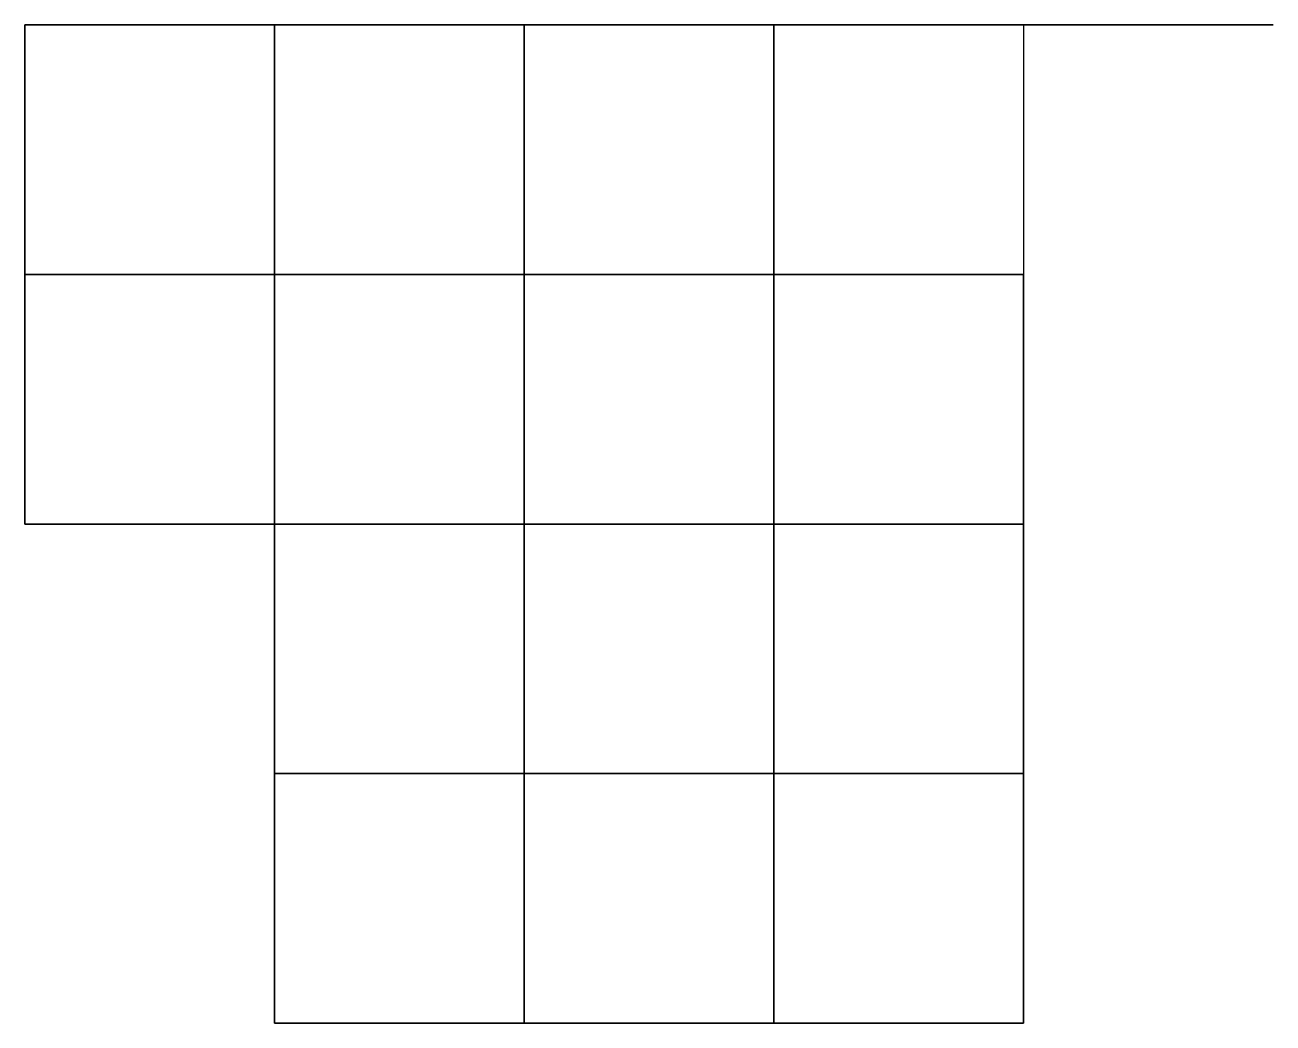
# Model space of a CAD drawing. Extents: x -500 to 500, y -300 to 500.
import ezdxf

# ---------------------------------------------------------------- set-up
doc = ezdxf.new("R2010")
doc.units = 0
doc.layers.add('World', color=15, linetype='CONTINUOUS')

msp = doc.modelspace()

# ---------------------------------------------------------------- linework, layer by layer
at = {"layer": 'World'}
for points in [[(-500, 100, -1000), (-500, 500, -1000), (-500, 500), (-500, 100)], [(-500, 500, -1000), (500, 500, -1000), (500, 500), (-500, 500)], [(-500, 300), (-500, 500), (-300, 500), (-300, 300)], [(-300, 300), (-300, 500), (-100, 500), (-100, 300)], [(100, 500, -100), (100, 300, -100), (-100, 300), (-100, 500)], [(300, 500, -200), (300, 300, -200), (100, 300, -100), (100, 500, -100)], [(-500, 100), (-500, 300), (-300, 300), (-300, 100)], [(-300, 100), (-300, 300), (-100, 300), (-100, 100)], [(-100, 300), (100, 300, -100), (100, 300), (-100, 300)], [(-100, 100), (-100, 300), (100, 300), (100, 100)], [(100, 300, -100), (300, 300, -200), (300, 300), (100, 300)], [(100, 100), (100, 300), (300, 300), (300, 100)], [(300, 300, -1000), (300, -300, -1000), (300, -300), (300, 300)], [(-300, 100, -1000), (-500, 100, -1000), (-500, 100), (-300, 100)], [(-300, -300, -1000), (-300, 100, -1000), (-300, 100), (-300, -300)], [(-300, -100), (-300, 100), (-100, 100), (-100, -100)], [(-100, -100), (-100, 100), (100, 100), (100, -100)], [(100, -100), (100, 100), (300, 100), (300, -100)], [(-300, -300), (-300, -100), (-100, -100), (-100, -300)], [(-100, -300), (-100, -100), (100, -100), (100, -300)], [(100, -300), (100, -100), (300, -100), (300, -300)], [(300, -300, -1000), (-300, -300, -1000), (-300, -300), (300, -300)]]:
    msp.add_3dface(points, dxfattribs=at)

doc.saveas('drawing.dxf')
